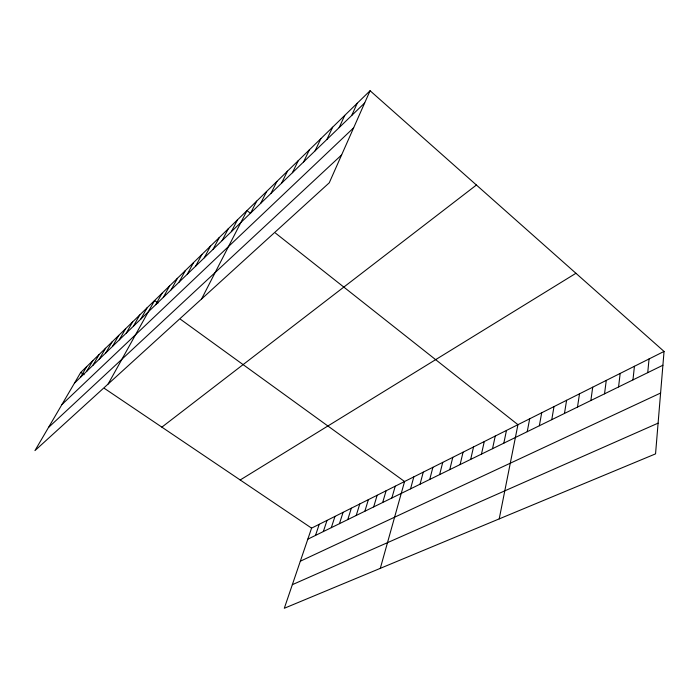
<?xml version="1.0" encoding="UTF-8"?>
<svg xmlns="http://www.w3.org/2000/svg" width="699" height="699" viewBox="0 0 699 699"><rect width="100%" height="100%" fill="white"/><g stroke="black" fill="none" stroke-linecap="round" stroke-linejoin="round"><path stroke-width="1.05" d="M664.05 351.431L655.548 453.869L284.31 608.27L311.579 528.129L664.05 351.431L370.086 90.73L80.735 372.418L34.95 450.61L329.264 182.797L370.086 90.73M647.737 372.654L649.048 358.954M632.962 379.898L634.43 366.285M618.563 386.949L620.179 373.423M604.53 393.825L606.278 380.387M590.847 400.527L592.726 387.185M577.496 407.063L579.506 393.817M564.469 413.45L566.601 400.282M551.764 419.671L554.001 406.6M539.348 425.752L541.699 412.768M527.229 431.694L529.685 418.788M499.217 518.894L517.942 424.677L275.485 233.09M503.83 443.157L506.469 430.427M492.524 448.697L495.25 436.054M481.471 454.105L484.276 441.55M470.672 459.4L473.546 446.932M460.099 464.582L463.053 452.192M449.754 469.641L452.786 457.338M439.636 474.604L442.729 462.38M429.736 479.453L432.891 467.316M420.038 484.206L423.253 472.148M410.549 488.854L413.817 476.875M380.308 568.348L404.572 481.515L180.543 319.321M391.859 498.003L395.241 486.189M382.676 502.502L386.101 490.768M373.677 506.915L377.145 495.259M364.861 511.231L368.373 499.654M356.219 515.469L359.775 503.97M347.752 519.619L351.344 508.19M339.452 523.682L343.078 512.341M331.309 527.666L334.978 516.395M323.331 531.581L327.027 520.388M315.502 535.417L319.233 524.294M351.702 115.484L357.233 103.242M339.137 127.611L344.756 115.387M326.94 139.389L332.637 127.192M315.092 150.827L320.858 138.647M303.584 161.941L309.421 149.787M292.4 172.74L298.29 160.621M281.522 183.243L287.472 171.159M270.941 193.457L276.944 181.408M260.64 203.392L266.686 191.386M250.618 213.073L256.708 201.102M201.548 299.015L246.983 210.574L250.356 213.239M231.352 231.675L237.511 219.792M222.09 240.613L228.276 228.783M213.055 249.333L219.268 237.555M204.257 257.835L210.486 246.1M195.668 266.127L201.915 254.445M187.28 274.218L193.553 262.588M179.101 282.116L185.392 270.539M171.115 289.823L177.415 278.298M163.321 297.355L169.63 285.882M155.702 304.703L162.019 293.292M108.144 384.013L154.584 300.526L158.061 303.051M140.77 319.12L147.096 307.822M133.448 326.188L139.774 314.943M126.301 333.091L132.627 321.907M119.311 339.845L125.628 328.713M112.469 346.442L118.795 335.371M105.785 352.899L112.102 341.881M99.249 359.207L105.558 348.251M92.853 365.385L99.153 354.489M86.589 371.431L92.888 360.588M80.464 377.346L86.746 366.564M74.461 383.139L364.66 102.98M61.905 404.581L353.642 127.821M48.484 427.5L341.628 154.916M161.862 427.141L476.421 185.025M240.194 479.977L575.932 273.283M307.822 539.174L662.905 365.228M300.325 561.21L660.599 393.039M292.331 584.687L658.1 423.148M80.735 372.418L84.142 374.716M104.457 388.417L311.579 528.129"/></g></svg>
